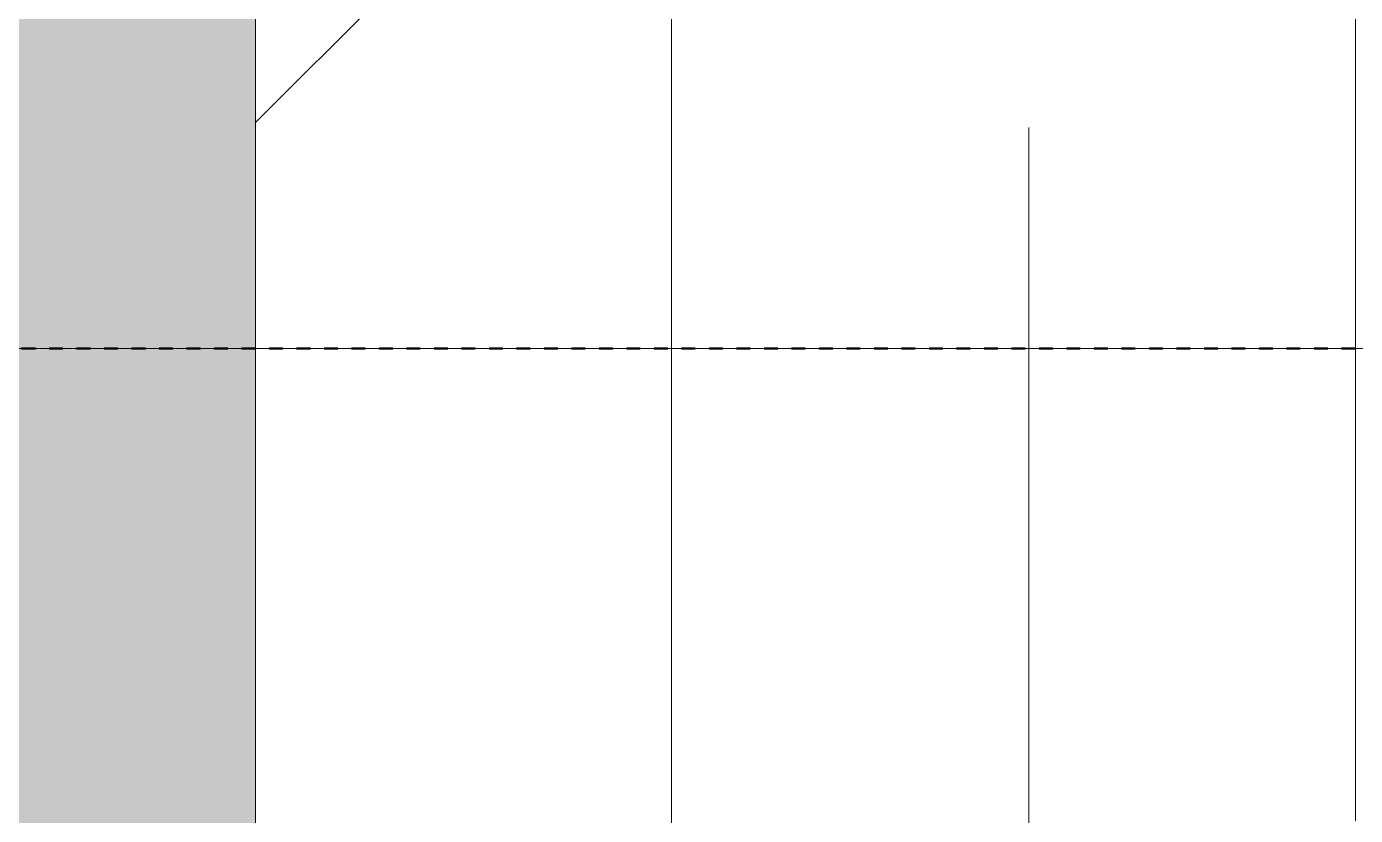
# Model space of a CAD drawing. Header units: inches. Extents: x -4266 to -1814, y 9706 to 12441.
# Drawn here: x -3144.79 to -3135.12, y 9976.79 to 9982.53 of the extents above; entities that cross this region are included whole.
import ezdxf

# ---------------------------------------------------------------- set-up
doc = ezdxf.new("R2010")
doc.units = ezdxf.units.IN
doc.header["$MEASUREMENT"] = 0
doc.linetypes.add('Dash 1_16_', pattern=[0.125, 0.0625, -0.0625])
for name, color, linetype, lineweight in [('0-1', 7, 'Continuous', 5), ('0-3', 7, 'Continuous', 9), ('A-DETL-GENF-2', 253, 'Continuous', 9), ('A-WALL-3', 10, 'Continuous', 13), ('A-WALL-4', 254, 'Continuous', 5), ('C-PROP-LINE-2', 91, 'Dash 1_16_', 50)]:
    doc.layers.add(name, color=color, linetype=linetype, lineweight=lineweight)

# ---------------------------------------------------------------- blocks, each defined once
blk = doc.blocks.new('daphne 26070 - daphne 26070-V184-FLOOR PLAN - 1ST FLOOR')
at = {"layer": 'A-DETL-GENF-2'}
for p, q in [((-8.0009, 1.6411), (0, 9.642)), ((0, 1.9993), (0, 2.5508)), ((0, 0.6602), (0, 1.9993)), ((0, 0.3451), (0, 0.6602)), ((0, -0.1276), (0, 0.3451)), ((-9.2914, 0), (-10.3943, 0)), ((-9.2126, 0), (-9.2914, 0)), ((-5.7466, 0), (-9.2126, 0)), ((-4.4862, 0), (-5.7466, 0)), ((-0.3723, 0), (-0.3111, 0)), ((0.3191, 0), (-0.3111, 0)), ((-9.9216, 0), (-8.5037, 0)), ((-8.5037, 0), (-8.3461, 0)), ((-8.3461, 0), (-7.5584, 0)), ((-7.5584, 0), (-6.9282, 0)), ((-6.9282, 0), (-6.6425, 0)), ((-6.6425, 0), (-6.0617, 0)), ((-6.0617, 0), (-6.2192, 0)), ((-6.2192, 0), (-5.6678, 0)), ((-5.6678, 0), (-5.9829, 0)), ((-5.9829, 0), (-5.3527, 0)), ((-5.3527, 0), (-4.7225, 0)), ((-4.7225, 0), (-4.3286, 0)), ((-2.9382, 0), (-4.4862, 0)), ((-4.3286, 0), (-3.5409, 0)), ((-3.5409, 0), (-1.2845, 0)), ((-1.4358, 0), (-2.9382, 0)), ((-0.3723, 0), (-1.4358, 0)), ((-1.2845, 0), (-0.5647, 0)), ((-0.5647, 0), (-0.0748, 0)), ((-0.0748, 0), (0.2403, 0)), ((0, -0.5214), (0, -0.1276)), ((0, -0.9941), (0, -0.5214)), ((0, -1.6538), (0, -0.9941)), ((0, -2.0969), (0, -1.6538)), ((0, -2.7271), (0, -2.0969)), ((0, -3.1998), (0, -2.7271)), ((0, -3.4361), (0, -3.1998))]:
    blk.add_line(p, q, dxfattribs=at)
blk = doc.blocks.new('gold flame spirea 26749 - gold flame spirea 26749-V185-FLOOR PLAN - 1ST FLOOR')
at = {"layer": 'A-DETL-GENF-2'}
for p, q in [((0, 19.7881), (0, 20.0079)), ((0, 20.0079), (0, 19.8057)), ((0, 19.8057), (0, 19.651)), ((0, 19.6053), (0, 19.7881)), ((0, 19.651), (0, 19.5384)), ((0, 19.4493), (0, 19.6053)), ((0, 19.5384), (0, 19.4626)), ((0, 19.4626), (0, 19.4183)), ((0, 19.3101), (0, 19.4493)), ((0, 19.4183), (0, 19.4003)), ((0, 19.4003), (0, 19.403)), ((0, 19.403), (0, 19.2668)), ((0, 19.1774), (0, 19.3101)), ((0, 19.2668), (0, 19.1603)), ((0, 19.0412), (0, 19.1774)), ((0, 19.1603), (0, 19.0809)), ((0, 19.0809), (0, 19.0262)), ((0, 18.8912), (0, 19.0412)), ((0, 19.0262), (0, 18.9935)), ((0, 18.9935), (0, 18.9804)), ((0, 18.9804), (0, 18.9843)), ((0, 18.9843), (0, 18.8513)), ((0, 18.8329), (0, 18.8912)), ((0, 18.8513), (0, 18.7184)), ((0, 18.8213), (0, 18.8381)), ((0, 18.8381), (0, 18.8354)), ((0, 18.8354), (0, 18.8152)), ((0, 18.7149), (0, 18.8329)), ((0, 18.783), (0, 18.8213)), ((0, 18.8152), (0, 18.4019)), ((0, 18.7699), (0, 18.7982)), ((0, 18.7982), (0, 18.6359)), ((0, 18.7211), (0, 18.783)), ((0, 18.7599), (0, 18.7699)), ((0, 18.7566), (0, 18.7666)), ((0, 18.7666), (0, 18.7656)), ((0, 18.7656), (0, 18.7609)), ((0, 18.7609), (0, 18.7599)), ((0, 18.7284), (0, 18.7566)), ((0, 18.5363), (0, 18.7284)), ((0, 18.6338), (0, 18.7211)), ((0, 18.7184), (0, 18.5855)), ((0, 18.5527), (0, 18.7149)), ((0, 18.6359), (0, 18.497)), ((0, 18.519), (0, 18.6338)), ((0, 18.4292), (0, 18.612)), ((0, 18.612), (0, 18.4105)), ((0, 18.5855), (0, 18.4525)), ((0, 18.362), (0, 18.5527)), ((0, 18.4116), (0, 18.5363)), ((0, 18.2506), (0, 18.519)), ((0, 18.497), (0, 18.3694)), ((0, 18.4525), (0, 18.3195)), ((0, 18.2718), (0, 18.4292)), ((0, 18.3329), (0, 18.4116)), ((0, 18.4105), (0, 18.2251)), ((0, 18.4019), (0, 18.2418)), ((0, 18.3694), (0, 18.2409)), ((0, 18.1583), (0, 18.362)), ((0, 18.2791), (0, 18.3329)), ((0, 18.3195), (0, 18.1866)), ((0, 18.2288), (0, 18.2791)), ((0, 18.0067), (0, 18.2718)), ((0, 18.0655), (0, 18.2506)), ((0, 18.2418), (0, 18.0996)), ((0, 18.2409), (0, 18.0992)), ((0, 18.1607), (0, 18.2288)), ((0, 18.2251), (0, 18.0599)), ((0, 17.9369), (0, 18.1933)), ((0, 18.1933), (0, 18.0771)), ((0, 18.1866), (0, 18.0537)), ((0, 18.0537), (0, 18.1607)), ((0, 17.9573), (0, 18.1583)), ((0, 17.6835), (0, 18.1467)), ((0, 18.1467), (0, 17.9093)), ((0, 18.0996), (0, 17.9654)), ((0, 18.0992), (0, 17.9323)), ((0, 18.0771), (0, 18.0226)), ((0, 17.9359), (0, 18.0655)), ((0, 18.0599), (0, 17.9189)), ((0, 18.0537), (0, 17.9473)), ((0, 17.8586), (0, 18.0537)), ((0, 18.0226), (0, 17.9797)), ((0, 17.8859), (0, 18.0067)), ((0, 17.9797), (0, 17.9319)), ((0, 17.9654), (0, 17.8293)), ((0, 17.7745), (0, 17.9573)), ((0, 17.9473), (0, 17.841)), ((0, 17.7517), (0, 17.9369)), ((0, 17.834), (0, 17.9359)), ((0, 17.9323), (0, 17.728)), ((0, 17.9319), (0, 17.8269)), ((0, 17.9189), (0, 17.8061)), ((0, 17.9093), (0, 17.6435)), ((0, 17.8462), (0, 17.8977)), ((0, 17.8977), (0, 17.8967)), ((0, 17.8967), (0, 17.8637)), ((0, 17.7642), (0, 17.8859)), ((0, 17.8637), (0, 17.7823)), ((0, 17.7039), (0, 17.8586)), ((0, 17.7221), (0, 17.8462)), ((0, 17.841), (0, 17.7346)), ((0, 17.732), (0, 17.834)), ((0, 17.8293), (0, 17.6814)), ((0, 17.8269), (0, 17.6349)), ((0, 17.8061), (0, 17.7256)), ((0, 17.7924), (0, 17.8042)), ((0, 17.8042), (0, 17.7984)), ((0, 17.7984), (0, 17.772)), ((0, 17.7661), (0, 17.7924)), ((0, 17.7823), (0, 17.7745)), ((0, 17.772), (0, 17.7221)), ((0, 17.7281), (0, 17.7661)), ((0, 17.6349), (0, 17.7642)), ((0, 17.609), (0, 17.7517)), ((0, 17.7346), (0, 17.6283)), ((0, 17.6022), (0, 17.732)), ((0, 17.6814), (0, 17.7281)), ((0, 17.728), (0, 17.3248)), ((0, 17.7256), (0, 17.6814)), ((0, 17.5779), (0, 17.7039)), ((0, 17.3596), (0, 17.6835)), ((0, 17.6814), (0, 17.6634)), ((0, 17.6634), (0, 17.6169)), ((0, 17.6435), (0, 17.0948)), ((0, 17.6283), (0, 17.5219)), ((0, 17.6169), (0, 17.5532)), ((0, 17.4803), (0, 17.609)), ((0, 17.4168), (0, 17.6022)), ((0, 17.4687), (0, 17.5779)), ((0, 17.5532), (0, 17.4839)), ((0, 17.5219), (0, 17.4155)), ((0, 17.455), (0, 17.4953)), ((0, 17.4953), (0, 16.5182)), ((0, 17.4839), (0, 17.4203)), ((0, 17.3367), (0, 17.4803)), ((0, 17.2531), (0, 17.4687)), ((0, 17.4351), (0, 17.455)), ((0, 17.4274), (0, 17.4351)), ((0, 17.4237), (0, 17.4274)), ((0, 17.416), (0, 17.4237)), ((0, 17.4203), (0, 17.3738)), ((0, 17.2458), (0, 17.4168)), ((0, 17.396), (0, 17.416)), ((0, 17.4155), (0, 17.3092)), ((0, 17.3557), (0, 17.396)), ((0, 17.3738), (0, 17.3557)), ((0, 17.1297), (0, 17.3596)), ((0, 17.1496), (0, 17.3367)), ((0, 17.3248), (0, 17.1545)), ((0, 17.3092), (0, 17.1231)), ((0, 17.1231), (0, 17.2531)), ((0, 17.1288), (0, 17.2458)), ((0, 17.1545), (0, 17.0038)), ((0, 16.8904), (0, 17.1496)), ((0, 16.9481), (0, 17.1297)), ((0, 17.0433), (0, 17.1288)), ((0, 16.0064), (0, 17.1231)), ((0, 17.1231), (0, 16.9592)), ((0, 17.0948), (0, 16.8458)), ((0, 16.9666), (0, 17.0433)), ((0, 17.0038), (0, 16.8715)), ((0, 16.8763), (0, 16.9666)), ((0, 16.9592), (0, 16.7784)), ((0, 16.7695), (0, 16.9481)), ((0, 16.7366), (0, 16.9137)), ((0, 16.9137), (0, 16.4779)), ((0, 16.7181), (0, 16.8904)), ((0, 16.7499), (0, 16.8763)), ((0, 16.8715), (0, 16.7565)), ((0, 16.8458), (0, 16.6363)), ((0, 16.7784), (0, 16.5864)), ((0, 16.5483), (0, 16.7695)), ((0, 16.7565), (0, 16.6578)), ((0, 16.5647), (0, 16.7499)), ((0, 16.5839), (0, 16.7366)), ((0, 16.5774), (0, 16.7181)), ((0, 16.4841), (0, 16.7043)), ((0, 16.7043), (0, 16.5604)), ((0, 16.6578), (0, 16.0064)), ((0, 16.6363), (0, 16.4833)), ((0, 16.5864), (0, 16.3889)), ((0, 16.4451), (0, 16.5839)), ((0, 16.4637), (0, 16.5774)), ((0, 16.5441), (0, 16.5708)), ((0, 16.5708), (0, 16.5647)), ((0, 16.5604), (0, 16.4867)), ((0, 16.5409), (0, 16.5531)), ((0, 16.5531), (0, 16.438)), ((0, 16.239), (0, 16.5483)), ((0, 16.4936), (0, 16.5441)), ((0, 16.5105), (0, 16.5409)), ((0, 16.5182), (0, 16.1459)), ((0, 16.5066), (0, 16.5177)), ((0, 16.5177), (0, 16.4922)), ((0, 16.4795), (0, 16.5105)), ((0, 16.4818), (0, 16.5066)), ((0, 16.4287), (0, 16.4936)), ((0, 16.4922), (0, 16.4069)), ((0, 16.4867), (0, 16.4657)), ((0, 16.3129), (0, 16.4841)), ((0, 16.4833), (0, 16.4664)), ((0, 16.4664), (0, 16.4818)), ((0, 16.4657), (0, 16.4795)), ((0, 16.4779), (0, 16.2797)), ((0, 16.3546), (0, 16.4717)), ((0, 16.4717), (0, 16.3353)), ((0, 16.4161), (0, 16.4717)), ((0, 16.4717), (0, 16.2853)), ((0, 16.3728), (0, 16.4637)), ((0, 16.3098), (0, 16.4451)), ((0, 16.438), (0, 16.3551)), ((0, 16.3585), (0, 16.4287)), ((0, 16.3756), (0, 16.4161)), ((0, 16.4069), (0, 16.239)), ((0, 16.3889), (0, 16.1916)), ((0, 16.341), (0, 16.3756)), ((0, 16.3002), (0, 16.3728)), ((0, 16.2922), (0, 16.3585)), ((0, 16.3551), (0, 16.2926)), ((0, 16.2416), (0, 16.3546)), ((0, 16.3029), (0, 16.341)), ((0, 16.3353), (0, 16.0519)), ((0, 16.1775), (0, 16.3129)), ((0, 16.1674), (0, 16.3098)), ((0, 16.2522), (0, 16.3029)), ((0, 16.2415), (0, 16.3002)), ((0, 16.2926), (0, 16.2384)), ((0, 16.239), (0, 16.2922)), ((0, 16.2853), (0, 16.1385)), ((0, 16.2797), (0, 16.0983)), ((0, 16.1797), (0, 16.2522)), ((0, 16.131), (0, 16.2416)), ((0, 16.1925), (0, 16.2415)), ((0, 16.0458), (0, 16.239)), ((0, 16.2384), (0, 16.1806)), ((0, 16.1321), (0, 16.1925)), ((0, 16.1916), (0, 16.0001)), ((0, 16.1806), (0, 16.1073)), ((0, 16.0761), (0, 16.1797)), ((0, 16.0645), (0, 16.1775)), ((0, 16.0077), (0, 16.1674)), ((0, 16.1459), (0, 16.0761)), ((0, 16.1385), (0, 16.0184)), ((0, 16.0884), (0, 16.1321)), ((0, 16.0213), (0, 16.131)), ((0, 16.1073), (0, 16.0064)), ((0, 16.0983), (0, 15.9362)), ((0, 16.0581), (0, 16.0884)), ((0, 15.9606), (0, 16.0645)), ((0, 16.038), (0, 16.0581)), ((0, 16.0519), (0, 15.2612)), ((0, 15.8427), (0, 16.0458)), ((0, 16.0248), (0, 16.038)), ((0, 16.0153), (0, 16.0248)), ((0, 15.9107), (0, 16.0213)), ((0, 16.0184), (0, 15.8053)), ((0, 16.0064), (0, 16.0153)), ((0, 15.8202), (0, 16.0077)), ((0, 16.0001), (0, 15.8202)), ((0, 15.8526), (0, 15.9606)), ((0, 15.9362), (0, 15.7961)), ((0, 15.7977), (0, 15.9107)), ((0, 15.7272), (0, 15.8526)), ((0, 15.7879), (0, 15.8427)), ((0, 15.8082), (0, 15.8202)), ((0, 15.8202), (0, 15.5411)), ((0, 15.7813), (0, 15.8082)), ((0, 15.8053), (0, 15.6861)), ((0, 15.6806), (0, 15.7977)), ((0, 15.7961), (0, 15.6806)), ((0, 15.7343), (0, 15.7879)), ((0, 15.7376), (0, 15.7813)), ((0, 15.6752), (0, 15.7376)), ((0, 15.5411), (0, 15.7343)), ((0, 15.5791), (0, 15.7272)), ((0, 15.6861), (0, 15.5411)), ((0, 15.5919), (0, 15.6752)), ((0, 15.5136), (0, 15.6341)), ((0, 15.6341), (0, 15.4772)), ((0, 15.4858), (0, 15.5919)), ((0, 15.4718), (0, 15.5791)), ((0, 15.5411), (0, 15.526)), ((0, 15.526), (0, 15.4308)), ((0, 15.3811), (0, 15.5136)), ((0, 15.3549), (0, 15.4858)), ((0, 15.4772), (0, 15.3243)), ((0, 15.3918), (0, 15.4718)), ((0, 15.4308), (0, 15.28)), ((0, 15.3255), (0, 15.3918)), ((0, 15.2386), (0, 15.3811)), ((0, 15.3394), (0, 15.3549)), ((0, 15.3051), (0, 15.3394)), ((0, 15.2598), (0, 15.3255)), ((0, 15.3243), (0, 15.1738)), ((0, 15.2585), (0, 15.3051)), ((0, 15.28), (0, 15.098)), ((0, 15.2612), (0, 14.8627)), ((0, 15.181), (0, 15.2598)), ((0, 15.1537), (0, 15.2585)), ((0, 14.932), (0, 15.2386)), ((0, 15.0758), (0, 15.181)), ((0, 15.1738), (0, 15.0242)), ((0, 15.1304), (0, 15.1681)), ((0, 15.1681), (0, 15.1628)), ((0, 15.1628), (0, 15.1276)), ((0, 15.1082), (0, 15.1537)), ((0, 15.0366), (0, 15.1304)), ((0, 15.1276), (0, 15.0758)), ((0, 15.0758), (0, 15.1082)), ((0, 15.098), (0, 14.9095)), ((0, 14.9722), (0, 15.0758)), ((0, 14.8735), (0, 15.0366)), ((0, 15.0242), (0, 14.8737))]:
    blk.add_line(p, q, dxfattribs=at)
blk = doc.blocks.new('switchgrass 26764 - switchgrass 26764-V167-FLOOR PLAN - 1ST FLOOR')
at = {"layer": 'A-DETL-GENF-2'}
for p, q in [((0, 7.4556), (0, 11.9435)), ((0, 10.2798), (0, 7.0141)), ((0, 7.5325), (0, 9.787)), ((0, 9.6272), (0, 7.8074)), ((0, 8.7586), (0, 7.4556)), ((0, 8.7586), (0, 7.8899)), ((0, 7.5731), (0, 8.5683)), ((0, 7.5353), (0, 8.3774)), ((0, 6.846), (0, 7.9687)), ((0, 7.9672), (0, 7.4611)), ((0, 7.8899), (0, 5.4289)), ((0, 7.8074), (0, 7.2277)), ((0, 6.5386), (0, 7.5731)), ((0, 7.2277), (0, 7.5353)), ((0, 6.1527), (0, 7.5325)), ((0, 7.4611), (0, 7.1361)), ((0, 7.1361), (0, 7.0213)), ((0, 7.0213), (0, 6.4422)), ((0, 7.0141), (0, 5.5168)), ((0, 5.8025), (0, 6.846)), ((0, 5.4289), (0, 6.5386)), ((0, 6.4422), (0, 6.1527)), ((0, 4.9362), (0, 5.8025)), ((0, 3.6916), (0, 5.5736)), ((0, 5.5736), (0, 5.5102)), ((0, 5.5168), (0, 4.5237)), ((0, 5.5102), (0, 4.7366)), ((0, 4.8862), (0, 4.9945)), ((0, 4.9945), (0, 4.883)), ((0, 4.3448), (0, 4.9362)), ((0, 4.3353), (0, 4.8862)), ((0, 4.883), (0, 3.5469)), ((0, 4.7366), (0, 4.3091)), ((0, 4.5237), (0, 3.9367)), ((0, 4.1259), (0, 4.3448)), ((0, 4.2824), (0, 4.3353)), ((0, 4.3091), (0, 4.2824)), ((0, 4.0832), (0, 4.1259)), ((0, 4.006), (0, 4.0832)), ((0, 3.907), (0, 4.006)), ((0, 3.9367), (0, 3.6409)), ((0, 3.799), (0, 3.907)), ((0, 3.6945), (0, 3.799)), ((0, 3.6062), (0, 3.6945)), ((0, 3.1125), (0, 3.6916)), ((0, 3.6409), (0, 3.6147)), ((0, 3.6147), (0, 3.5641)), ((0, 3.5469), (0, 3.6062)), ((0, 3.5641), (0, 3.4835)), ((0, 3.5469), (0, 3.2573)), ((0, 3.2573), (0, 3.5469)), ((0, 3.4835), (0, 3.3671)), ((0, 3.3671), (0, -4.66)), ((0, 1.8096), (0, 3.1125))]:
    blk.add_line(p, q, dxfattribs=at)
blk = doc.blocks.new('CTR - 1st Phase - Shell_rvt-1-FLOOR PLAN - 1ST FLOOR')
at = {"layer": 'A-WALL-4'}
blk.add_hatch(color=256, dxfattribs=at).paths.add_polyline_path([(-3143.1237, 9939.1894), (-3143.1237, 10008.0894), (-3147.3737, 10008.0894), (-3147.3737, 9939.1894)], flags=0)
at = {"layer": 'A-WALL-3'}
blk.add_line((-3143.1237, 10008.0894), (-3143.1237, 9943.4394), dxfattribs=at)
at = {"layer": '0-3', "rotation": 180}
blk.add_blockref('switchgrass 26764 - switchgrass 26764-V167-FLOOR PLAN - 1ST FLOOR', (-3140.0961, 9984.7144), dxfattribs=at)
at = {"layer": '0-3'}
for name, p in [('daphne 26070 - daphne 26070-V184-FLOOR PLAN - 1ST FLOOR', (-3135.1229, 9980.1894)), ('gold flame spirea 26749 - gold flame spirea 26749-V185-FLOOR PLAN - 1ST FLOOR', (-3137.4987, 9961.7894))]:
    blk.add_blockref(name, p, dxfattribs=at)
blk = doc.blocks.new('Family - ___-1870007-FLOOR PLAN - 1ST FLOOR')
at = {"layer": 'C-PROP-LINE-2'}
blk.add_line((-2636.9237, 9980.1894), (-3860.7237, 9980.1894), dxfattribs=at)

msp = doc.modelspace()

# ---------------------------------------------------------------- block references
at = {"layer": '0-1'}
msp.add_blockref('CTR - 1st Phase - Shell_rvt-1-FLOOR PLAN - 1ST FLOOR', (0, 0), dxfattribs=at)
at = {"layer": 'C-PROP-LINE-2'}
msp.add_blockref('Family - ___-1870007-FLOOR PLAN - 1ST FLOOR', (0, 0), dxfattribs=at)

doc.saveas('drawing.dxf')
